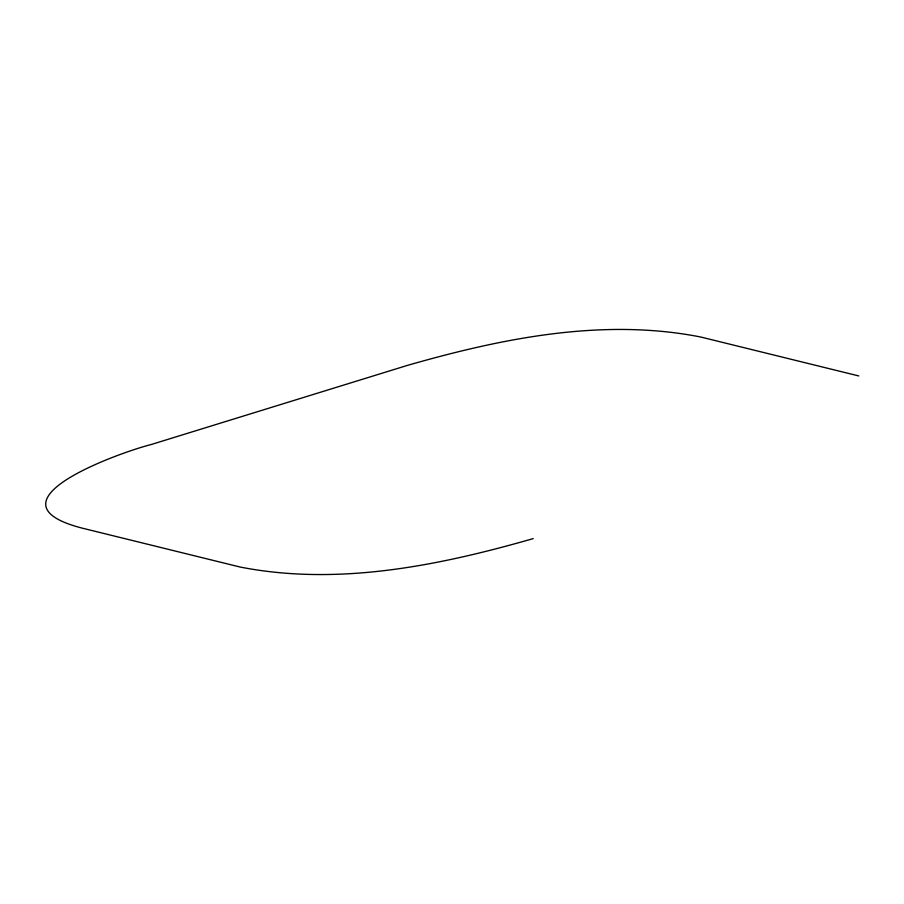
<?xml version="1.0" encoding="UTF-8"?>
<svg xmlns="http://www.w3.org/2000/svg" width="904" height="904" viewBox="0 0 904 904"><rect width="100%" height="100%" fill="white"/><g stroke="black" fill="none" stroke-linecap="round" stroke-linejoin="round"><path stroke-width="1.36" d="M533.202 538.614C438.858 565.667 337.904 586.255 240.091 567.023L81.846 528.049C-19.153 501.709 120.413 452.237 151.171 444.531L407.455 365.385C501.799 338.333 602.753 317.745 700.555 336.977L858.8 375.951"/></g></svg>
